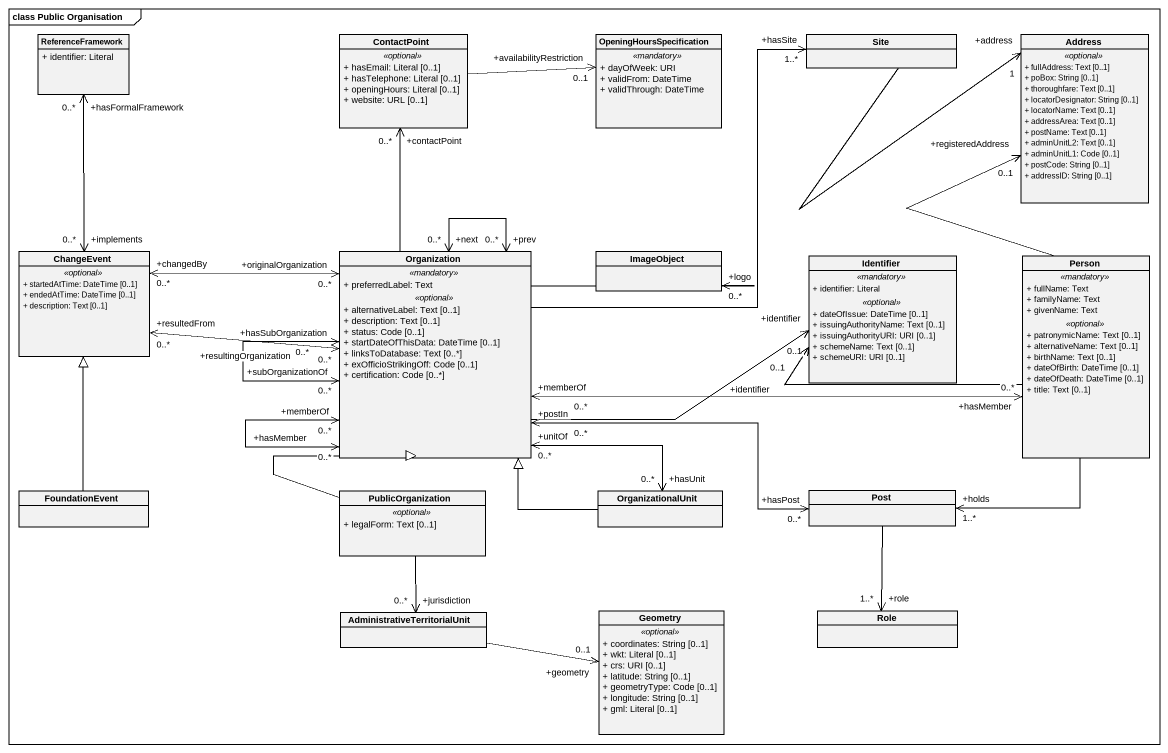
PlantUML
@startuml
mainframe class Public Organisation
hide circle
hide empty members
skinparam classAttributeIconSize 0
class ReferenceFramework {
  + identifier: Literal
}
class ContactPoint {
  .. <<optional>> ..
  + hasEmail: Literal [0..1]
  + hasTelephone: Literal [0..1]
  + openingHours: Literal [0..1]
  + website: URL [0..1]
}
class OpeningHoursSpecification {
  .. <<mandatory>> ..
  + dayOfWeek: URI
  + validFrom: DateTime
  + validThrough: DateTime
}
class Site
class Address {
  .. <<optional>> ..
  + fullAddress: Text [0..1]
  + poBox: String [0..1]
  + thoroughfare: Text [0..1]
  + locatorDesignator: String [0..1]
  + locatorName: Text [0..1]
  + addressArea: Text [0..1]
  + postName: Text [0..1]
  + adminUnitL2: Text [0..1]
  + adminUnitL1: Code [0..1]
  + postCode: String [0..1]
  + addressID: String [0..1]
}
class ChangeEvent {
  .. <<optional>> ..
  + startedAtTime: DateTime [0..1]
  + endedAtTime: DateTime [0..1]
  + description: Text [0..1]
}
class Organization {
  .. <<mandatory>> ..
  + preferredLabel: Text
  .. <<optional>> ..
  + alternativeLabel: Text [0..1]
  + description: Text [0..1]
  + status: Code [0..1]
  + startDateOfThisData: DateTime [0..1]
  + linksToDatabase: Text [0..*]
  + exOfficioStrikingOff: Code [0..1]
  + certification: Code [0..*]
}
class ImageObject
class Identifier {
  .. <<mandatory>> ..
  + identifier: Literal
  .. <<optional>> ..
  + dateOfIssue: DateTime [0..1]
  + issuingAuthorityName: Text [0..1]
  + issuingAuthorityURI: URI [0..1]
  + schemeName: Text [0..1]
  + schemeURI: URI [0..1]
}
class "Person" as Person_ {
  .. <<mandatory>> ..
  + fullName: Text
  + familyName: Text
  + givenName: Text
  .. <<optional>> ..
  + patronymicName: Text [0..1]
  + alternativeName: Text [0..1]
  + birthName: Text [0..1]
  + dateOfBirth: DateTime [0..1]
  + dateOfDeath: DateTime [0..1]
  + title: Text [0..1]
}
class FoundationEvent
class PublicOrganization {
  .. <<optional>> ..
  + legalForm: Text [0..1]
}
class OrganizationalUnit
class Post
class "AdministrativeTerritorialUnit" as AdministrativeTerritorialUni
class Geometry {
  .. <<optional>> ..
  + coordinates: String [0..1]
  + wkt: Literal [0..1]
  + crs: URI [0..1]
  + latitude: String [0..1]
  + geometryType: Code [0..1]
  + longitude: String [0..1]
  + gml: Literal [0..1]
}
class Role
ContactPoint -right-> "+availabilityRestriction\n0..1" OpeningHoursSpecification
Site -right-> "+address\n1" Address
ChangeEvent "+implements\n0..*" <-up-> "+hasFormalFramework\n0..*" ReferenceFramework
ChangeEvent "+changedBy\n0..*" <-right-> "+originalOrganization\n0..*" Organization
Organization -up-> "+contactPoint\n0..*" ContactPoint
Organization -up-> "+hasSite\n1..*" Site
Organization "+resultingOrganization\n0..*" <-left-> "+resultedFrom\n0..*" ChangeEvent
Organization "+prev\n0..*" <--> "+next\n0..*" Organization
Organization "+hasSubOrganization\n0..*" <--> "+subOrganizationOf\n0..*" Organization
Organization "+memberOf\n0..*" <--> "+hasMember\n0..*" Organization
Organization -right-> "+logo\n0..*" ImageObject
Organization -right-> "+identifier\n0..1" Identifier
Organization "+unitOf\n0..*" <--> "+hasUnit\n0..*" OrganizationalUnit
Organization "+postIn\n0..*" <-right-> "+hasPost\n0..*" Post
Person_ -up-> "+registeredAddress\n0..1" Address
Person_ "+hasMember\n0..*" <-left-> "+memberOf\n0..*" Organization
Person_ -left-> "+identifier\n0..1" Identifier
Person_ --> "+holds\n1..*" Post
FoundationEvent -up-|> ChangeEvent
PublicOrganization -up-|> Organization
PublicOrganization --> "+jurisdiction\n0..*" AdministrativeTerritorialUni
OrganizationalUnit -up-|> Organization
Post --> "+role\n1..*" Role
AdministrativeTerritorialUni -right-> "+geometry\n0..1" Geometry
@enduml
